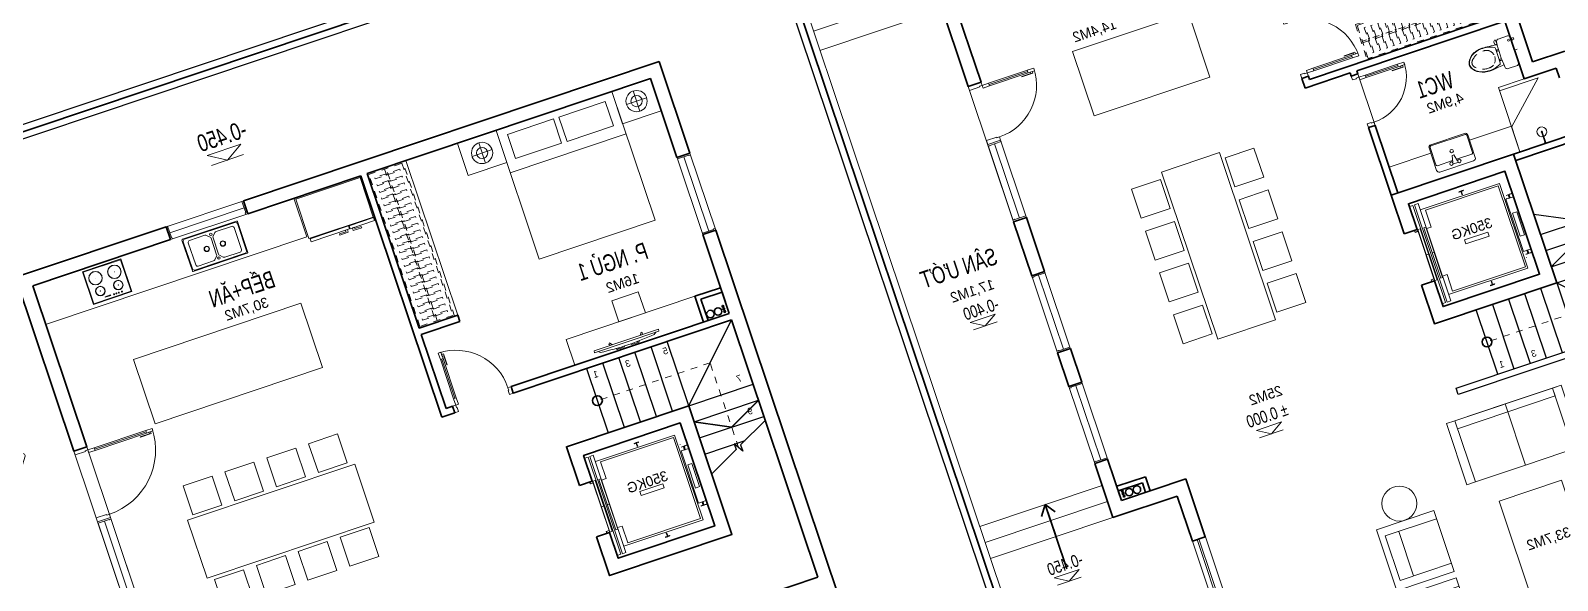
# Model space of a CAD drawing. Header units: metres. Extents: x 551291 to 569219, y 2064429 to 2066248.
# Drawn here: x 552722.08 to 552744.58, y 2065582.28 to 2065590.39 of the extents above; entities that cross this region are included whole.
import ezdxf

# ---------------------------------------------------------------- set-up
doc = ezdxf.new("R2010")
doc.units = ezdxf.units.M
for name, pattern in [('$AUDIT_BAD_LTYPE2', [0]), ('CENTER', [2, 1.25, -0.25, 0.25, -0.25]), ('HIDDEN2', [0.1875, 0.125, -0.0625]), ('X-5M-G-MB PHONGNGU$0$HIDDEN2', [0.1875, 0.125, -0.0625]), ('xref-thap C (mb tang 32-2)$0$HIDDEN', [0.375, 0.25, -0.125])]:
    doc.linetypes.add(name, pattern=pattern)
doc.layers.get('0').update_dxf_attribs({"linetype": 'CONTINUOUS'})
doc.layers.get('DEFPOINTS').update_dxf_attribs({"linetype": 'CONTINUOUS'})
for name, color, linetype, lineweight in [('-CONCRETE', 1, 'CONTINUOUS', 35), ('-DOOR', 137, 'CONTINUOUS', 9), ('-FURNITURE', 46, 'CONTINUOUS', 9), ('-HATCH', 8, 'CONTINUOUS', 5), ('-KH', 143, 'CONTINUOUS', 13), ('-LINE1', 7, 'CONTINUOUS', 18), ('-LINE2', 252, 'CONTINUOUS', 9), ('-TEXT', 7, 'CONTINUOUS', 15), ('-WALL', 4, 'CONTINUOUS', 35), ('CUA', 147, 'CONTINUOUS', 5)]:
    doc.layers.add(name, color=color, linetype=linetype, lineweight=lineweight)
for name, color, linetype in [('ChiaLo', 128, 'CENTER'), ('loKBT', 42, 'CONTINUOUS'), ('SOLO', 7, 'CONTINUOUS'), ('TEXT25', 2, 'CONTINUOUS')]:
    doc.layers.add(name, color=color, linetype=linetype)
doc.styles.add('1', font='arial.ttf')
doc.styles.add('kieuchuDim', font='arial.ttf', dxfattribs={"width": 0.75})
doc.styles.add('T1', font='', dxfattribs={"height": 200})
doc.styles.get('T1').set_extended_font_data('VNgeometric Light')
doc.dimstyles.new('1-100A3', dxfattribs={"dimscale": 100, "dimtxt": 2, "dimasz": 1.2, "dimexe": 1.8, "dimexo": 0, "dimgap": 0.75, "dimtad": 1, "dimdec": 0, "dimzin": 0, "dimdsep": 46, "dimtxsty": 'kieuchuDim', "dimblk": 'ARCHTICK', "dimcen": 0, "dimdle": 1.8, "dimclrd": 256, "dimclre": 256, "dimclrt": 7, "dimadec": 0, "dimazin": 0, "dimtfac": 0.0001, "dimtdec": 0, "dimtix": 1, "dimtmove": 2, "dimatfit": 3, "dimldrblk": 'ARCHTICK', "dimfxl": 0, "dimtolj": 1, "dimtzin": 0, "dimarcsym": 0})

# ---------------------------------------------------------------- blocks, each defined once
blk = doc.blocks.new('A$Ca351c59e')
at = {"layer": '-FURNITURE'}
for points in [[(200, 1555), (650, 1555), (650, 2005), (200, 2005), (200, 1555)], [(850, 1555), (1300, 1555), (1300, 2005), (850, 2005), (850, 1555)], [(1500, 1555), (1950, 1555), (1950, 2005), (1500, 2005), (1500, 1555)], [(2150, 1555), (2600, 1555), (2600, 2005), (2150, 2005), (2150, 1555)], [(100, 602), (2700, 602), (2700, 1502), (100, 1502), (100, 602)], [(200, 550), (650, 550), (650, 100), (200, 100), (200, 550)], [(850, 550), (1300, 550), (1300, 100), (850, 100), (850, 550)], [(1500, 550), (1950, 550), (1950, 100), (1500, 100), (1500, 550)], [(2150, 550), (2600, 550), (2600, 100), (2150, 100), (2150, 550)]]:
    blk.add_lwpolyline(points, dxfattribs=at)
blk = doc.blocks.new('*U1146')
at = {"linetype": '$AUDIT_BAD_LTYPE2'}
for p, q in [((70, 100), (70, 700)), ((90, 700), (90, 100))]:
    blk.add_line(p, q, dxfattribs=at)
for points in [[(50, 700), (90, 700), (90, 800), (50, 800), (50, 700)], [(50, 703), (50, 100)], [(50, 100), (90, 100), (90, 0), (50, 0), (50, 100)]]:
    blk.add_lwpolyline(points)
for points in [[(118, 595), (118, 764), (90, 764), (90, 736), (113, 736), (113, 595)], [(0, 0), (50, 0), (50, -40), (60, -40), (60, -100), (0, -100)], [(900, 0), (850, 0), (850, -40), (840, -40), (840, -100), (900, -100)]]:
    blk.add_lwpolyline(points, close=True)
at = {"linetype": '$AUDIT_BAD_LTYPE2', "ltscale": 0.3}
blk.add_arc((50, 0), 800, 0, 90, dxfattribs=at)
blk = doc.blocks.new('*U1202')
at = {"linetype": '$AUDIT_BAD_LTYPE2'}
for p, q in [((70, 100), (70, 600)), ((90, 600), (90, 100))]:
    blk.add_line(p, q, dxfattribs=at)
for points in [[(50, 600), (90, 600), (90, 700), (50, 700), (50, 600)], [(50, 603), (50, 100)], [(50, 100), (90, 100), (90, 0), (50, 0), (50, 100)]]:
    blk.add_lwpolyline(points)
for points in [[(118, 495), (118, 664), (90, 664), (90, 636), (113, 636), (113, 495)], [(0, 0), (50, 0), (50, -40), (60, -40), (60, -100), (0, -100)], [(800, 0), (750, 0), (750, -40), (740, -40), (740, -100), (800, -100)]]:
    blk.add_lwpolyline(points, close=True)
at = {"linetype": '$AUDIT_BAD_LTYPE2', "ltscale": 0.3}
blk.add_arc((50, 0), 700, 0, 90, dxfattribs=at)
blk = doc.blocks.new('shower')
for points in [[(180919, -32316), (180912, -32316), (180912, -32147), (180919, -32147)], [(180929, -32327), (180902, -32327), (180902, -32316), (180929, -32316)]]:
    blk.add_lwpolyline(points, close=True)
for radius, start, end in [(72, 272.7907, 267.2093), (8.35, 294.8355, 245.1645)]:
    blk.add_arc((180916, -32147), radius, start, end)
blk = doc.blocks.new('A$C18091ED7')
for p, q in [((0, -42), (0, 0)), ((146, -27), (179, -27)), ((146, -27), (146, -30)), ((146, -30), (166, -30)), ((153, -37), (146, -30)), ((152, 0), (152, -27)), ((152, 0), (179, 0)), ((153, -37), (166, -37)), ((153, -40), (153, -37)), ((153, -40), (178, -40)), ((153, -40), (178, -40)), ((153, -40), (153, -42)), ((185, -30), (166, -30)), ((178, -37), (166, -37)), ((185, -30), (178, -37)), ((178, -37), (178, -40)), ((178, -40), (178, -42)), ((179, 0), (179, -27)), ((179, -27), (185, -27)), ((185, -27), (185, -30)), ((-83, -267), (-83, -300)), ((-83, -278), (-83, -288)), ((-61, -290), (-83, -290)), ((-63, -265), (-81, -265)), ((-61, -267), (-61, -300)), ((61, -267), (61, -300)), ((61, -290), (83, -290)), ((63, -265), (81, -265)), ((83, -267), (83, -300)), ((83, -278), (83, -288)), ((165, -262), (165, -290)), ((168, -260), (228, -260)), ((168, -292), (207, -292)), ((231, -274), (231, -262))]:
    blk.add_line(p, q)
for points in [[(230, -219, -0.137407), (225, -235), (222, -241, -0.236081), (198, -255, -0.051961), (-198, -255, -0.236081), (-222, -241), (-225, -235, -0.137407), (-230, -219), (-230, -72, -0.198912), (-226, -63), (-209, -46, -0.198912), (-200, -42), (0, -42), (200, -42, -0.198912), (209, -46), (226, -63, -0.198912), (230, -72)], [(144, -619, -0.212405), (26, -734, -0.027685), (-1, -739, -0.022279), (-26, -734, -0.212405), (-144, -619, -0.142796), (-167, -428, -0.093005), (-128, -309, -0.256439), (-111, -300), (0, -300), (111, -300, -0.256439), (128, -309, -0.093005), (167, -428, -0.142796)]]:
    blk.add_lwpolyline(points, format="xyb", close=True)
at = {"linetype": 'xref-thap C (mb tang 32-2)$0$HIDDEN', "ltscale": 100}
blk.add_lwpolyline([(61, -669, -0.199031), (0, -699, -0.199031), (-61, -669, -0.218924), (-132, -478, -0.153791), (-112, -404, -0.236701), (0, -348, -0.236701), (112, -404, -0.153791), (132, -478, -0.218924)], format="xyb", close=True, dxfattribs=at)
blk.add_circle((166, -78), 13.9)
for centre, radius, start, end in [((-81, -267), 1.98, 90, 180), ((-63, -267), 1.98, 0, 90), ((63, -267), 1.98, 90, 180), ((81, -267), 1.98, 0, 90), ((168, -262), 2.47, 90, 180), ((168, -290), 2.47, 180, 270), ((207, -277), 15.5, 270, 306.4659), ((168, -225), 80.1, 306.4659, 320.3123), ((228, -274), 2.47, 320.3123, 0)]:
    blk.add_arc(centre, radius, start, end)
for points in [[(-156, -259), (-157, -267), (-164, -328), (-169, -385), (-184, -528), (-136, -679), (-50, -735), (-20, -741), (0, -744)], [(156, -259), (157, -267), (164, -328), (169, -385), (184, -528), (136, -679), (50, -735), (20, -741), (0, -744)]]:
    blk.add_open_spline(points, degree=3, knots=[130.613938, 130.613938, 130.613938, 130.613938, 152.852109, 311.129351, 417.703951, 561.383393, 697.692632, 710.812262, 710.812262, 710.812262, 710.812262])
blk = doc.blocks.new('A$C1BFB365B')
for p, q in [((0, 512), (0, -13)), ((387, 550), (38, 550)), ((100, 281), (100, 515)), ((119, 534), (388, 534)), ((407, 515), (407, -17)), ((425, -13), (425, 512)), ((50, 212), (50, 287)), ((175, 262), (75, 287)), ((75, 212), (175, 237)), ((175, 237), (175, 262)), ((100, -17), (100, 219)), ((38, -50), (387, -50)), ((388, -35), (119, -35))]:
    blk.add_line(p, q)
for centre in [(63, 312), (237, 250), (63, 187)]:
    blk.add_circle(centre, 25)
for centre, radius, start, end in [((38, 512), 37.5, 90, 180), ((119, 515), 18.8, 90, 180), ((387, 512), 37.5, 0, 90), ((388, 515), 18.8, 0, 90), ((38, -13), 37.5, 180, 270), ((119, -17), 18.8, 180, 270), ((387, -13), 37.5, 270, 0), ((388, -17), 18.8, 270, 0)]:
    blk.add_arc(centre, radius, start, end)
blk = doc.blocks.new('*U1142')
at = {"linetype": '$AUDIT_BAD_LTYPE2'}
for p, q in [((70, 100), (70, 700)), ((90, 700), (90, 100))]:
    blk.add_line(p, q, dxfattribs=at)
for points in [[(50, 700), (90, 700), (90, 800), (50, 800), (50, 700)], [(50, 703), (50, 100)], [(50, 100), (90, 100), (90, 0), (50, 0), (50, 100)]]:
    blk.add_lwpolyline(points)
for points in [[(118, 595), (118, 764), (90, 764), (90, 736), (113, 736), (113, 595)], [(0, 0), (50, 0), (50, -40), (60, -40), (60, -200), (0, -200)], [(900, 0), (850, 0), (850, -40), (840, -40), (840, -200), (900, -200)]]:
    blk.add_lwpolyline(points, close=True)
at = {"linetype": '$AUDIT_BAD_LTYPE2', "ltscale": 0.3}
blk.add_arc((50, 0), 800, 0, 90, dxfattribs=at)
blk = doc.blocks.new('_ArchTick')
at = {"color": 0, "linetype": 'ByBlock', "const_width": 0.15}
blk.add_lwpolyline([(-0.5, -0.5), (0.5, 0.5)], dxfattribs=at)
blk = doc.blocks.new('*U1143')
at = {"ltscale": 10}
for p, q in [((0, 2400), (0, 0)), ((200, 2355), (200, 45)), ((400, 2355), (400, 0)), ((400, 0), (0, 0))]:
    blk.add_line(p, q, dxfattribs=at)
for points in [[(400, 2400), (400, 2355), (50, 2355), (50, 2340), (0, 2340), (0, 2400)], [(400, 0), (400, 45), (50, 45), (50, 60), (0, 60), (0, 0)]]:
    blk.add_lwpolyline(points, close=True, dxfattribs=at)
blk = doc.blocks.new('*U1138')
at = {"linetype": 'X-5M-G-MB PHONGNGU$0$HIDDEN2'}
for points in [[(0, 600), (0, 0), (2291, 0), (2291, 600)], [(2271, 580), (2271, 20), (20, 20), (20, 580)], [(2271, 287), (2271, 313), (20, 313), (20, 287)], [(114, 319), (109, 319), (109, 280), (114, 280)], [(228, 319), (223, 319), (223, 280), (228, 280)], [(342, 319), (337, 319), (337, 280), (342, 280)], [(456, 319), (451, 319), (451, 280), (456, 280)], [(570, 319), (565, 319), (565, 280), (570, 280)], [(684, 319), (679, 319), (679, 280), (684, 280)], [(798, 319), (793, 319), (793, 280), (798, 280)], [(912, 319), (907, 319), (907, 280), (912, 280)], [(1026, 319), (1021, 319), (1021, 280), (1026, 280)], [(1140, 319), (1135, 319), (1135, 280), (1140, 280)], [(1254, 319), (1249, 319), (1249, 280), (1254, 280)], [(1368, 319), (1363, 319), (1363, 280), (1368, 280)], [(1482, 319), (1477, 319), (1477, 280), (1482, 280)], [(1596, 319), (1591, 319), (1591, 280), (1596, 280)], [(1710, 319), (1705, 319), (1705, 280), (1710, 280)], [(1824, 319), (1819, 319), (1819, 280), (1824, 280)], [(1938, 319), (1933, 319), (1933, 280), (1938, 280)], [(2052, 319), (2047, 319), (2047, 280), (2052, 280)], [(2166, 319), (2161, 319), (2161, 280), (2166, 280)]]:
    blk.add_lwpolyline(points, close=True, dxfattribs=at)
for points in [[(122, 313), (122, 515), (100, 515), (100, 313)], [(236, 313), (236, 515), (214, 515), (214, 313)], [(350, 313), (350, 515), (328, 515), (328, 313)], [(464, 313), (464, 515), (442, 515), (442, 313)], [(578, 313), (578, 515), (556, 515), (556, 313)], [(692, 313), (692, 515), (670, 515), (670, 313)], [(806, 313), (806, 515), (784, 515), (784, 313)], [(920, 313), (920, 515), (898, 515), (898, 313)], [(1034, 313), (1034, 515), (1012, 515), (1012, 313)], [(1148, 313), (1148, 515), (1126, 515), (1126, 313)], [(1262, 313), (1262, 515), (1240, 515), (1240, 313)], [(1376, 313), (1376, 515), (1354, 515), (1354, 313)], [(1490, 313), (1490, 515), (1468, 515), (1468, 313)], [(1604, 313), (1604, 515), (1582, 515), (1582, 313)], [(1718, 313), (1718, 515), (1696, 515), (1696, 313)], [(1832, 313), (1832, 515), (1810, 515), (1810, 313)], [(1946, 313), (1946, 515), (1924, 515), (1924, 313)], [(2060, 313), (2060, 515), (2038, 515), (2038, 313)], [(2174, 313), (2174, 515), (2152, 515), (2152, 313)], [(100, 287), (100, 92), (122, 92), (122, 287)], [(214, 287), (214, 92), (236, 92), (236, 287)], [(328, 287), (328, 92), (350, 92), (350, 287)], [(442, 287), (442, 92), (464, 92), (464, 287)], [(556, 287), (556, 92), (578, 92), (578, 287)], [(670, 287), (670, 92), (692, 92), (692, 287)], [(784, 287), (784, 92), (806, 92), (806, 287)], [(898, 287), (898, 92), (920, 92), (920, 287)], [(1012, 287), (1012, 92), (1034, 92), (1034, 287)], [(1126, 287), (1126, 92), (1148, 92), (1148, 287)], [(1240, 287), (1240, 92), (1262, 92), (1262, 287)], [(1354, 287), (1354, 92), (1376, 92), (1376, 287)], [(1468, 287), (1468, 92), (1490, 92), (1490, 287)], [(1582, 287), (1582, 92), (1604, 92), (1604, 287)], [(1696, 287), (1696, 92), (1718, 92), (1718, 287)], [(1810, 287), (1810, 92), (1832, 92), (1832, 287)], [(1924, 287), (1924, 92), (1946, 92), (1946, 287)], [(2038, 287), (2038, 92), (2060, 92), (2060, 287)], [(2152, 287), (2152, 92), (2174, 92), (2174, 287)]]:
    blk.add_lwpolyline(points, dxfattribs=at)
blk = doc.blocks.new('A$Cb65e9cbc')
at = {"layer": '-FURNITURE'}
for p, q in [((0, 1000), (1062, 1000)), ((0, 1000), (0, 0)), ((144, 892), (144, 0)), ((144, 892), (918, 892)), ((918, 892), (918, 0)), ((1062, 1000), (1062, 0)), ((144, 658), (918, 658)), ((1062, 0), (0, 0))]:
    blk.add_line(p, q, dxfattribs=at)
blk = doc.blocks.new('THANG M 350KG')
at = {"layer": '-CONCRETE'}
for points in [[(1200, -1700), (1800, -1700), (1800, 200), (-200, 200), (-200, -1700), (400, -1700)], [(1200, -1500), (1600, -1500), (1600, 0), (0, 0), (0, -1500), (400, -1500)], [(400, -1500), (400, -1700)], [(1200, -1500), (1200, -1700)]]:
    blk.add_lwpolyline(points, dxfattribs=at)
at = {"layer": '-LINE2', "linetype": 'Continuous', "ltscale": 2}
for p, q in [((142, -134), (1458, -134)), ((142, -1365), (142, -134)), ((170, -161), (1430, -161)), ((170, -1293), (170, -161)), ((299, -101), (296, -101)), ((341, -19), (341, -46)), ((344, -19), (341, -19)), ((341, -98), (341, -71)), ((344, -19), (344, -46)), ((344, -98), (344, -71)), ((389, -51), (349, -51)), ((389, -54), (349, -54)), ((389, -63), (349, -63)), ((389, -66), (349, -66)), ((392, -57), (392, -60)), ((395, -57), (395, -60)), ((1205, -57), (1205, -60)), ((1208, -57), (1208, -60)), ((1211, -51), (1251, -51)), ((1211, -54), (1251, -54)), ((1211, -63), (1251, -63)), ((1211, -66), (1251, -66)), ((1211, -101), (1214, -101)), ((1256, -19), (1259, -19)), ((1256, -19), (1256, -46)), ((1256, -98), (1256, -71)), ((1259, -19), (1259, -46)), ((1259, -98), (1259, -71)), ((1430, -1293), (1430, -161)), ((1458, -1365), (1458, -134)), ((170, -1293), (431, -1293)), ((431, -1365), (431, -1293)), ((1430, -1293), (1168, -1293)), ((1168, -1365), (1168, -1293)), ((1556, -1365), (44, -1365)), ((44, -1419), (44, -1365)), ((1556, -1419), (44, -1419)), ((1556, -1446), (44, -1446)), ((44, -1446), (44, -1500)), ((44, -1500), (400, -1500)), ((400, -1496), (400, -1504)), ((400, -1496), (431, -1496)), ((400, -1504), (409, -1504)), ((400, -1532), (400, -1541)), ((400, -1532), (409, -1532)), ((400, -1541), (431, -1541)), ((401, -1497), (401, -1503)), ((401, -1497), (430, -1497)), ((401, -1503), (409, -1503)), ((401, -1533), (401, -1539)), ((401, -1533), (409, -1533)), ((401, -1539), (430, -1539)), ((1195, -1456), (404, -1456)), ((404, -1456), (404, -1492)), ((1195, -1492), (404, -1492)), ((1191, -1369), (409, -1369)), ((409, -1399), (409, -1369)), ((1191, -1399), (409, -1399)), ((409, -1503), (409, -1504)), ((409, -1532), (409, -1533)), ((430, -1497), (430, -1539)), ((1168, -1496), (431, -1496)), ((431, -1496), (431, -1541)), ((800, -1369), (800, -1399)), ((800, -1456), (800, -1492)), ((1168, -1496), (1168, -1541)), ((1200, -1496), (1168, -1496)), ((1200, -1541), (1168, -1541)), ((1170, -1497), (1170, -1539)), ((1199, -1497), (1170, -1497)), ((1199, -1539), (1170, -1539)), ((1191, -1399), (1191, -1369)), ((1199, -1503), (1191, -1503)), ((1191, -1503), (1191, -1504)), ((1200, -1504), (1191, -1504)), ((1191, -1532), (1191, -1533)), ((1200, -1532), (1191, -1532)), ((1199, -1533), (1191, -1533)), ((1195, -1456), (1195, -1492)), ((1199, -1497), (1199, -1503)), ((1199, -1533), (1199, -1539)), ((1200, -1496), (1200, -1504)), ((1556, -1500), (1200, -1500)), ((1200, -1532), (1200, -1541)), ((1556, -1419), (1556, -1365)), ((1556, -1446), (1556, -1500))]:
    blk.add_line(p, q, dxfattribs=at)
for points in [[(395, 0), (395, -117), (1205, -117), (1205, 0)], [(620, -26), (980, -26), (980, -91), (620, -91)], [(768, -526), (832, -526), (832, -886), (768, -886)]]:
    blk.add_lwpolyline(points, close=True, dxfattribs=at)
for points in [[(98, -710), (124, -710, 0.414214), (125, -709), (125, -706), (125, -702, 0.414214), (124, -701), (98, -701, -0.256978), (94, -704), (82, -704, -0.414214), (79, -701), (76, -675, 0.414214), (74, -672), (69, -672), (69, -706), (69, -739), (74, -739, 0.414214), (76, -737), (79, -710, -0.414214), (82, -707), (94, -707, -0.256978), (98, -710)], [(1502, -710), (1476, -710, -0.414214), (1475, -709), (1475, -706), (1475, -702, -0.414214), (1476, -701), (1502, -701, 0.256978), (1506, -704), (1518, -704, 0.414214), (1521, -701), (1524, -675, -0.414214), (1526, -672), (1531, -672), (1531, -706), (1531, -739), (1526, -739, -0.414214), (1524, -737), (1521, -710, 0.414214), (1518, -707), (1506, -707, 0.256978), (1502, -710)]]:
    blk.add_lwpolyline(points, format="xyb", dxfattribs=at)
for centre, radius, start, end in [((349, -46), 8.46, 180, 270), ((349, -71), 8.46, 90, 180), ((349, -46), 5.58, 180, 270), ((349, -71), 5.58, 90, 180), ((389, -57), 5.58, 0, 90), ((389, -57), 2.7, 0, 90), ((389, -60), 5.58, 270, 0), ((389, -60), 2.7, 270, 0), ((1211, -57), 5.58, 90, 180), ((1211, -60), 5.58, 180, 270), ((1211, -57), 2.7, 90, 180), ((1211, -60), 2.7, 180, 270), ((1251, -46), 5.58, 270, 0), ((1251, -46), 8.46, 270, 0), ((1251, -71), 8.46, 0, 90), ((1251, -71), 5.58, 0, 90)]:
    blk.add_arc(centre, radius, start, end, dxfattribs=at)
blk = doc.blocks.new('*U1121')
at = {"ltscale": 10}
for p, q in [((0, 2400), (0, 0)), ((200, 2355), (200, 45)), ((400, 2355), (400, 0)), ((400, 0), (0, 0))]:
    blk.add_line(p, q, dxfattribs=at)
for points in [[(400, 2400), (400, 2355), (50, 2355), (50, 2340), (0, 2340), (0, 2400)], [(400, 0), (400, 45), (50, 45), (50, 60), (0, 60), (0, 0)]]:
    blk.add_lwpolyline(points, close=True, dxfattribs=at)
blk = doc.blocks.new('*U1156')
at = {"ltscale": 10}
for p, q in [((0, 3000), (0, 0)), ((200, 2955), (200, 45)), ((400, 2955), (400, 0)), ((400, 0), (0, 0))]:
    blk.add_line(p, q, dxfattribs=at)
for points in [[(400, 3000), (400, 2955), (50, 2955), (50, 2940), (0, 2940), (0, 3000)], [(400, 0), (400, 45), (50, 45), (50, 60), (0, 60), (0, 0)]]:
    blk.add_lwpolyline(points, close=True, dxfattribs=at)
blk = doc.blocks.new('*U1159')
at = {"linetype": 'X-5M-G-MB PHONGNGU$0$HIDDEN2'}
for points in [[(0, 600), (0, 0), (2618, 0), (2618, 600)], [(2598, 580), (2598, 20), (20, 20), (20, 580)], [(2598, 287), (2598, 313), (20, 313), (20, 287)], [(114, 319), (109, 319), (109, 280), (114, 280)], [(228, 319), (223, 319), (223, 280), (228, 280)], [(342, 319), (337, 319), (337, 280), (342, 280)], [(456, 319), (451, 319), (451, 280), (456, 280)], [(570, 319), (565, 319), (565, 280), (570, 280)], [(684, 319), (679, 319), (679, 280), (684, 280)], [(798, 319), (793, 319), (793, 280), (798, 280)], [(912, 319), (907, 319), (907, 280), (912, 280)], [(1026, 319), (1021, 319), (1021, 280), (1026, 280)], [(1140, 319), (1135, 319), (1135, 280), (1140, 280)], [(1254, 319), (1249, 319), (1249, 280), (1254, 280)], [(1368, 319), (1363, 319), (1363, 280), (1368, 280)], [(1482, 319), (1477, 319), (1477, 280), (1482, 280)], [(1596, 319), (1591, 319), (1591, 280), (1596, 280)], [(1710, 319), (1705, 319), (1705, 280), (1710, 280)], [(1824, 319), (1819, 319), (1819, 280), (1824, 280)], [(1938, 319), (1933, 319), (1933, 280), (1938, 280)], [(2052, 319), (2047, 319), (2047, 280), (2052, 280)], [(2166, 319), (2161, 319), (2161, 280), (2166, 280)], [(2280, 319), (2275, 319), (2275, 280), (2280, 280)], [(2394, 319), (2389, 319), (2389, 280), (2394, 280)], [(2508, 319), (2503, 319), (2503, 280), (2508, 280)]]:
    blk.add_lwpolyline(points, close=True, dxfattribs=at)
for points in [[(122, 313), (122, 515), (100, 515), (100, 313)], [(236, 313), (236, 515), (214, 515), (214, 313)], [(350, 313), (350, 515), (328, 515), (328, 313)], [(464, 313), (464, 515), (442, 515), (442, 313)], [(578, 313), (578, 515), (556, 515), (556, 313)], [(692, 313), (692, 515), (670, 515), (670, 313)], [(806, 313), (806, 515), (784, 515), (784, 313)], [(920, 313), (920, 515), (898, 515), (898, 313)], [(1034, 313), (1034, 515), (1012, 515), (1012, 313)], [(1148, 313), (1148, 515), (1126, 515), (1126, 313)], [(1262, 313), (1262, 515), (1240, 515), (1240, 313)], [(1376, 313), (1376, 515), (1354, 515), (1354, 313)], [(1490, 313), (1490, 515), (1468, 515), (1468, 313)], [(1604, 313), (1604, 515), (1582, 515), (1582, 313)], [(1718, 313), (1718, 515), (1696, 515), (1696, 313)], [(1832, 313), (1832, 515), (1810, 515), (1810, 313)], [(1946, 313), (1946, 515), (1924, 515), (1924, 313)], [(2060, 313), (2060, 515), (2038, 515), (2038, 313)], [(2174, 313), (2174, 515), (2152, 515), (2152, 313)], [(2288, 313), (2288, 515), (2266, 515), (2266, 313)], [(2402, 313), (2402, 515), (2380, 515), (2380, 313)], [(2516, 313), (2516, 515), (2494, 515), (2494, 313)], [(100, 287), (100, 92), (122, 92), (122, 287)], [(214, 287), (214, 92), (236, 92), (236, 287)], [(328, 287), (328, 92), (350, 92), (350, 287)], [(442, 287), (442, 92), (464, 92), (464, 287)], [(556, 287), (556, 92), (578, 92), (578, 287)], [(670, 287), (670, 92), (692, 92), (692, 287)], [(784, 287), (784, 92), (806, 92), (806, 287)], [(898, 287), (898, 92), (920, 92), (920, 287)], [(1012, 287), (1012, 92), (1034, 92), (1034, 287)], [(1126, 287), (1126, 92), (1148, 92), (1148, 287)], [(1240, 287), (1240, 92), (1262, 92), (1262, 287)], [(1354, 287), (1354, 92), (1376, 92), (1376, 287)], [(1468, 287), (1468, 92), (1490, 92), (1490, 287)], [(1582, 287), (1582, 92), (1604, 92), (1604, 287)], [(1696, 287), (1696, 92), (1718, 92), (1718, 287)], [(1810, 287), (1810, 92), (1832, 92), (1832, 287)], [(1924, 287), (1924, 92), (1946, 92), (1946, 287)], [(2038, 287), (2038, 92), (2060, 92), (2060, 287)], [(2152, 287), (2152, 92), (2174, 92), (2174, 287)], [(2266, 287), (2266, 92), (2288, 92), (2288, 287)], [(2380, 287), (2380, 92), (2402, 92), (2402, 287)], [(2494, 287), (2494, 92), (2516, 92), (2516, 287)]]:
    blk.add_lwpolyline(points, dxfattribs=at)
blk = doc.blocks.new('XR.MB.LM123$0$tvi 1')
blk.add_lwpolyline([(29, 0), (29, -1000), (0, -1000), (0, 0)], close=True)
for points in [[(29, -50), (52, -81)], [(-24, -236), (-39, -252)], [(0, -285), (-39, -252)], [(0, -256), (-24, -236)], [(70, -315), (111, -350), (111, -650), (70, -685)], [(89, -446), (89, -360), (71, -345)], [(89, -446), (73, -446)], [(89, -554), (89, -640), (71, -655)], [(89, -554), (73, -554)], [(0, -715), (-39, -748)], [(-24, -764), (-39, -748)], [(0, -744), (-24, -764)], [(29, -950), (52, -919)]]:
    blk.add_lwpolyline(points)
blk.add_arc((-4025, -500), 4099, 354.1311, 5.8689)
blk = doc.blocks.new('A$C14986441')
at = {"ltscale": 3}
for p, q in [((-250, 420), (-250, -420)), ((240, 430), (-240, 430)), ((-200, 325), (-200, 87)), ((170, 355), (-170, 355)), ((200, 87), (200, 325)), ((250, -420), (250, 420)), ((-191, 66), (-149, 24)), ((-128, 15), (128, 15)), ((149, 24), (191, 66)), ((-200, -325), (-200, -87)), ((-191, -66), (-149, -24)), ((-128, -15), (128, -15)), ((149, -24), (191, -66)), ((200, -87), (200, -325)), ((-240, -430), (240, -430)), ((170, -355), (-170, -355))]:
    blk.add_line(p, q, dxfattribs=at)
blk.add_lwpolyline([(240, -390), (240, 390, 0.414214), (210, 420), (-210, 420, 0.414214), (-240, 390), (-240, -390, 0.414214), (-210, -420), (210, -420, 0.414214)], format="xyb", close=True, dxfattribs=at)
for centre, radius in [((-186, 0), 17.5), ((0, 125), 40), ((0, 125), 35), ((185, 0), 17.5), ((0, -125), 40), ((0, -125), 35)]:
    blk.add_circle(centre, radius, dxfattribs=at)
for centre, radius, start, end in [((-240, 420), 10, 90, 180), ((-170, 325), 30, 90, 180), ((170, 325), 30, 0, 90), ((240, 420), 10, 0, 90), ((-170, 87), 30, 180, 225), ((-128, 45), 30, 225, 270), ((128, 45), 30, 270, 315), ((170, 87), 30, 315, 0), ((-170, -87), 30, 135, 180), ((-128, -45), 30, 90, 135), ((128, -45), 30, 45, 90), ((170, -87), 30, 0, 45), ((-240, -420), 10, 180, 270), ((-170, -325), 30, 180, 270), ((170, -325), 30, 270, 0), ((240, -420), 10, 270, 0)]:
    blk.add_arc(centre, radius, start, end, dxfattribs=at)
blk = doc.blocks.new('A$C23F441E4')
at = {"ltscale": 3}
blk.add_lwpolyline([(-300, 0), (-300, -510), (300, -510), (300, 0), (-300, 0)], dxfattribs=at)
for points in [[(-290, -10), (-290, -500), (290, -500), (290, -10)], [(-100, -46), (-15, -46), (-15, -56), (-100, -56)]]:
    blk.add_lwpolyline(points, close=True, dxfattribs=at)
for centre, radius in [((-139, -156), 70), ((-139, -156), 67), ((-139, -156), 2), ((37, -48), 6.6), ((74, -48), 6.6), ((139, -156), 70), ((139, -156), 67), ((112, -48), 6.6), ((139, -156), 2), ((160, -48), 6.6), ((-147, -359), 100), ((-147, -359), 97), ((-147, -359), 2), ((147, -359), 100), ((147, -359), 97), ((147, -359), 2)]:
    blk.add_circle(centre, radius, dxfattribs=at)
blk = doc.blocks.new('A$C55AD6C8F')
at = {"ltscale": 3}
for p, q in [((-670, 624), (-670, 1000)), ((-670, 1000), (-624, 1000)), ((-624, 1000), (-624, 624)), ((0, 1000), (-615, 1000)), ((-615, 1000), (-615, 0)), ((0, 0), (0, 1000)), ((-624, 624), (-670, 624)), ((-670, 613), (-670, 18)), ((-624, 613), (-670, 613)), ((-624, 18), (-624, 613)), ((-670, 18), (-624, 18)), ((-615, 0), (0, 0))]:
    blk.add_line(p, q, dxfattribs=at)
at = {"ltscale": 3, "elevation": 0}
for points in [[(-670, 688), (-670, 657), (-710, 657), (-710, 788), (-691, 788), (-691, 688)], [(-670, 549), (-670, 580), (-710, 580), (-710, 449), (-691, 449), (-691, 549)]]:
    blk.add_lwpolyline(points, close=True, dxfattribs=at)
blk = doc.blocks.new('*U1163')
at = {"linetype": '$AUDIT_BAD_LTYPE2'}
for p, q in [((70, 100), (70, 710)), ((90, 710), (90, 100))]:
    blk.add_line(p, q, dxfattribs=at)
for points in [[(50, 710), (90, 710), (90, 810), (50, 810), (50, 710)], [(50, 713), (50, 100)], [(50, 100), (90, 100), (90, 0), (50, 0), (50, 100)]]:
    blk.add_lwpolyline(points)
for points in [[(118, 605), (118, 774), (90, 774), (90, 746), (113, 746), (113, 605)], [(0, 0), (50, 0), (50, -40), (60, -40), (60, -100), (0, -100)], [(910, 0), (860, 0), (860, -40), (850, -40), (850, -100), (910, -100)]]:
    blk.add_lwpolyline(points, close=True)
at = {"linetype": '$AUDIT_BAD_LTYPE2', "ltscale": 0.3}
blk.add_arc((50, 0), 810, 0, 90, dxfattribs=at)
blk = doc.blocks.new('A$C8a974c9c')
for p, q in [((1750, 2643), (1750, 2957)), ((1593, 2800), (1908, 2800)), ((1343, 2500), (1343, 700)), ((1750, 557), (1750, 243)), ((1593, 400), (1908, 400))]:
    blk.add_line(p, q)
for points in [[(2000, 3100), (1500, 3100), (1500, 2500), (2000, 2500)], [(1891, 2360), (1514, 2360), (1514, 1643), (1891, 1643)], [(1891, 840), (1514, 840), (1514, 1558), (1891, 1558)], [(2000, 100), (1500, 100), (1500, 700), (2000, 700)]]:
    blk.add_lwpolyline(points, close=True)
blk.add_lwpolyline([(2000, 2500), (0, 2500), (0, 700), (2000, 700), (2000, 2500)])
for centre, radius in [((1750, 2800), 157), ((1750, 2800), 82.4), ((1750, 400), 157), ((1750, 400), 82.4)]:
    blk.add_circle(centre, radius)
blk = doc.blocks.new('*U1160')
at = {"linetype": '$AUDIT_BAD_LTYPE2'}
for p, q in [((70, 100), (70, 900)), ((90, 900), (90, 100))]:
    blk.add_line(p, q, dxfattribs=at)
for points in [[(50, 900), (90, 900), (90, 1000), (50, 1000), (50, 900)], [(50, 903), (50, 100)], [(50, 100), (90, 100), (90, 0), (50, 0), (50, 100)]]:
    blk.add_lwpolyline(points)
for points in [[(118, 795), (118, 964), (90, 964), (90, 936), (113, 936), (113, 795)], [(0, 0), (50, 0), (50, -40), (60, -40), (60, -200), (0, -200)], [(1100, 0), (1050, 0), (1050, -40), (1040, -40), (1040, -200), (1100, -200)]]:
    blk.add_lwpolyline(points, close=True)
at = {"linetype": '$AUDIT_BAD_LTYPE2', "ltscale": 0.3}
blk.add_arc((50, 0), 1000, 0, 90, dxfattribs=at)
blk = doc.blocks.new('TABLE-02')
for p, q in [((86, 858), (86, 858)), ((115, 849), (241, 808)), ((367, 767), (241, 808)), ((362, 775), (362, 775)), ((396, 757), (396, 757)), ((-772, 371), (-694, 479)), ((-616, 586), (-694, 479)), ((-625, 583), (-625, 583)), ((-598, 610), (-598, 610)), ((-789, 347), (-789, 347)), ((843, 183), (843, 183)), ((843, 153), (843, 20)), ((843, -112), (843, 20)), ((843, -142), (843, -142)), ((848, -105), (848, -105)), ((-765, -380), (-765, -380)), ((-748, -405), (-670, -512)), ((-748, -414), (-748, -414)), ((-592, -619), (-670, -512)), ((-574, -643), (-574, -643)), ((125, -845), (125, -845)), ((154, -836), (280, -795)), ((163, -839), (163, -839)), ((406, -754), (280, -795)), ((434, -745), (434, -745))]:
    blk.add_line(p, q)
for points in [[(273, 476, 0.414214), (310, 495), (386, 729, 0.414214), (367, 767, 0.414214), (405, 786), (409, 800, 0.414214), (390, 838), (138, 920, 0.414214), (100, 900), (96, 886, 0.414214), (115, 849, 0.414214), (77, 829), (1, 596, 0.414214), (20, 558), (146, 517)], [(-369, 406, 0.414214), (-375, 448), (-574, 593, 0.414214), (-616, 586, 0.414214), (-622, 628), (-634, 637, 0.414214), (-676, 630), (-832, 415, 0.414214), (-825, 373), (-813, 365, 0.414214), (-772, 371, 0.414214), (-765, 329), (-566, 185, 0.414214), (-524, 192), (-446, 299)], [(537, -112, 0.414214), (567, -142), (813, -142, 0.414214), (843, -112, 0.414214), (873, -142), (887, -142, 0.414214), (917, -112), (917, 153, 0.414214), (887, 183), (873, 183, 0.414214), (843, 153, 0.414214), (813, 183), (567, 183, 0.414214), (537, 153), (537, 20)], [(-500, -225, 0.414214), (-542, -218), (-741, -363, 0.414214), (-748, -405, 0.414214), (-789, -398), (-801, -407, 0.414214), (-808, -448), (-652, -663, 0.414214), (-610, -670), (-598, -661, 0.414214), (-592, -619, 0.414214), (-550, -626), (-351, -481, 0.414214), (-344, -439), (-422, -332)], [(59, -545, 0.414214), (40, -583), (116, -817, 0.414214), (154, -836, 0.414214), (134, -874), (139, -888, 0.414214), (177, -907), (429, -825, 0.414214), (448, -787), (444, -773, 0.414214), (406, -754, 0.414214), (425, -716), (349, -483, 0.414214), (312, -463), (185, -504)]]:
    blk.add_lwpolyline(points, format="xyb", close=True)
blk.add_circle((0, 0), 500)
blk = doc.blocks.new('MAU M2BT')
at = {"layer": '-CONCRETE'}
for centre, radius in [((256, 6029, 0), 13), ((256, 5991, 0), 13), ((256, 5949, 0), 13), ((347, 5980, 0), 55), ((467, 5980, 0), 55)]:
    blk.add_circle(centre, radius, dxfattribs=at)
at = {"layer": '-FURNITURE'}
for p, q in [((4000, 7150), (4000, 9550)), ((5740, 9550), (5740, 8950)), ((9800, 8950), (5740, 8950)), ((4600, 7150), (4000, 7150))]:
    blk.add_line(p, q, dxfattribs=at)
for points in [[(6136, 7050), (6136, 8050), (8736, 8050), (8736, 7050)], [(1370, 6300), (1780, 6300), (1780, 6627), (1370, 6627)], [(600, 5900), (600, 6300), (2600, 6300), (2600, 5900)]]:
    blk.add_lwpolyline(points, close=True, dxfattribs=at)
at = {"layer": '-HATCH'}
for p, q in [((9800, 7050), (9800, 4450)), ((10000, 7050), (10000, 4450))]:
    blk.add_line(p, q, dxfattribs=at)
at = {"layer": '-KH'}
blk.add_line((6241, 10395), (6738, 10395), dxfattribs=at)
blk.add_lwpolyline([(6753, 10554), (6226, 10554), (6489, 10395)], close=True, dxfattribs=at)
at = {"layer": '-KH', "linetype": 'HIDDEN2', "ltscale": 5}
blk.add_lwpolyline([(700, 3983), (700, 5300), (2450, 5300)], dxfattribs=at)
at = {"layer": '-KH'}
blk.add_solid([(6489, 10395), (6489, 10554), (6753, 10554), (6489, 10395)], dxfattribs=at)
at = {"layer": '-WALL'}
for p, q in [((6459, 9750), (0, 9750)), ((0, 9750), (0, 8325)), ((6459, 9550), (6459, 9750)), ((7659, 9750), (10000, 9750)), ((7659, 9550), (7659, 9750)), ((10000, 9750), (10000, 7050)), ((4600, 9550), (200, 9550)), ((200, 8325), (200, 9550)), ((4600, 7150), (4600, 9550)), ((4700, 9550), (4700, 5800)), ((4700, 9550), (6459, 9550)), ((9800, 9550), (7659, 9550)), ((9800, 7050), (9800, 9550)), ((0, 8325), (200, 8325)), ((0, 1350), (0, 7125)), ((0, 7125), (200, 7125)), ((200, 7125), (200, 5900)), ((4600, 7150), (4000, 7150)), ((4000, 7150), (4000, 7050)), ((4000, 7050), (4600, 7050)), ((4600, 5900), (4600, 7050)), ((10000, 7050), (9800, 7050)), ((600, 6300), (200, 6300)), ((600, 6300), (600, 5900)), ((530, 6230), (200, 6230)), ((200, 6230), (200, 5900)), ((530, 6230), (530, 5900)), ((200, 5900), (3590, 5900)), ((3590, 5900), (3590, 5800)), ((4500, 5800), (4500, 5900)), ((4500, 5900), (4600, 5900)), ((3590, 5800), (200, 5800)), ((200, 5800), (200, 1800)), ((4700, 5800), (4500, 5800)), ((2400, 1800), (200, 1800))]:
    blk.add_line(p, q, dxfattribs=at)
blk.add_lwpolyline([(-2200, 11750), (15059, 11750), (14710, -3251), (9593, -8250), (-2200, -8250)], close=True, dxfattribs=at)
at = {"layer": '-WALL', "const_width": 20}
blk.add_lwpolyline([(200, 4550), (700, 4300), (1200, 4550)], dxfattribs=at)
at = {"layer": '-WALL'}
blk.add_circle((2450, 5300), 72.3, dxfattribs=at)
at = {"layer": 'SOLO'}
for p, q in [((1200, 4800), (1200, 5800)), ((1450, 4800), (1450, 5800)), ((1700, 4800), (1700, 5800)), ((1950, 4800), (1950, 5800)), ((2200, 4800), (2200, 5800)), ((2450, 5800), (2450, 4800)), ((1200, 4800), (200, 4800)), ((1200, 4550), (200, 4550)), ((1200, 4300), (200, 4300)), ((1200, 4050), (576, 4050))]:
    blk.add_line(p, q, dxfattribs=at)
for points in [[(200, -8150), (-2100, -8150), (-2100, 11650), (14956, 11650), (14611, -3208), (9655, -8050), (8400, -8050), (8400, -8250)], [(1200, 4800), (200, 5800)], [(200, 4238), (658, 4009), (658, 3912), (742, 4056), (742, 3967), (1200, 3738)]]:
    blk.add_lwpolyline(points, dxfattribs=at)
at = {"layer": '-DOOR', "xscale": 0.5000000000000001, "yscale": 0.5000000000000001, "zscale": 0.5000000000000001, "rotation": 90}
blk.add_blockref('*U1121', (7659, 9550), dxfattribs=at)
at = {"layer": '-DOOR', "xscale": 0.5000000000000001, "yscale": 0.5000000000000001, "zscale": 0.5000000000000001}
for name, p in [('*U1121', (0, 7125)), ('*U1156', (9800, 4450))]:
    blk.add_blockref(name, p, dxfattribs=at)
at = {"layer": '-DOOR', "xscale": -1, "rotation": 90}
blk.add_blockref('*U1160', (9800, 7050), dxfattribs=at)
at = {"layer": '-FURNITURE', "xscale": -1}
for name, p, rotation in [('A$C8a974c9c', (100, 7550), 269.9999999999607), ('A$C14986441', (7070, 9250), 90)]:
    blk.add_blockref(name, p, dxfattribs=dict(at, rotation=rotation))
at = {"layer": '-FURNITURE', "extrusion": (0, 0, -1), "xscale": 0.916666666665974, "yscale": 0.916666666665974, "zscale": -0.916666666665974, "rotation": 270}
blk.add_blockref('*U1159', (-4600, 9550), dxfattribs=at)
at = {"layer": '-FURNITURE'}
for name, p, rotation in [('A$C55AD6C8F', (5720, 9530), 90.00000000000001), ('A$C23F441E4', (8740, 9004), 180)]:
    blk.add_blockref(name, p, dxfattribs=dict(at, rotation=rotation))
blk.add_blockref('TABLE-02', (11513, 7653), dxfattribs=at)
at = {"layer": '-FURNITURE', "extrusion": (0, 0, -1), "xscale": -1, "rotation": 90.00368972240832}
blk.add_blockref('XR.MB.LM123$0$tvi 1', (-2265, 6011), dxfattribs=at)
at = {"layer": '-WALL'}
blk.add_blockref('A$Ca351c59e', (6036, 4047), dxfattribs=at)
at = {"layer": '-WALL', "xscale": -1, "rotation": 90}
blk.add_blockref('THANG M 350KG', (1400, 4600), dxfattribs=at)
at = {"layer": 'CUA', "xscale": -1, "rotation": 9.901839348458452e-09}
blk.add_blockref('*U1163', (4500, 5900), dxfattribs=at)
at = {"layer": '-TEXT', "style": '1', "width": 0.75}
blk.add_text('-0.450', height=250, dxfattribs=at).set_placement((6085, 10628))
at = {"layer": '-TEXT', "color": 2, "width": 0.75}
for s, p in [('BẾP+ĂN', (6394, 8400)), ('P. NGỦ 1', (1053, 7047))]:
    blk.add_text(s, height=250, dxfattribs=at).set_placement(p)
at = {"layer": '-TEXT', "style": 'T1'}
for s, p in [('5', (1233, 5627)), ('3', (1815, 5627)), ('1', (2315, 5627)), ('7', (332, 4896)), ('9', (332, 4390))]:
    blk.add_text(s, height=100, rotation=0, dxfattribs=at).set_placement(p)
at = {"layer": 'TEXT25', "style": 'T1'}
for s, rotation, p in [('30,7M2', 360, (6586, 8151)), ('16M2', 360, (1297, 6751)), ('350KG', 0, (1823, 3856))]:
    blk.add_text(s, height=150, rotation=rotation, dxfattribs=at).set_placement(p)
blk = doc.blocks.new('MAU M1BT')
at = {"layer": '-CONCRETE'}
for centre, radius in [((733, 5079, 0), 55), ((853, 5079, 0), 55), ((944, 5129, 0), 13), ((944, 5090, 0), 13), ((944, 5049, 0), 13)]:
    blk.add_circle(centre, radius, dxfattribs=at)
at = {"layer": '-DOOR'}
blk.add_line((999, 10600), (1199, 10600), dxfattribs=at)
for points in [[(-3, 4100), (200, 4100), (200, 2900), (-3, 2900)], [(100, 2900), (127, 2900), (127, 4100), (100, 4100)]]:
    blk.add_lwpolyline(points, close=True, dxfattribs=at)
at = {"layer": '-FURNITURE'}
for p, q in [((-6600, 9000), (-6200, 9000)), ((-6200, 9000), (-6200, 8000))]:
    blk.add_line(p, q, dxfattribs=at)
for points in [[(-2222, 11500), (-2222, 10500), (-422, 10500), (-422, 11500)], [(-5681, 3600), (-4810, 3600), (-4810, 4550), (-5681, 4550)], [(-5681, 4550), (-5547, 4550), (-5547, 3600), (-5681, 3600)], [(-4030, 4550), (-5547, 4550), (-5547, 4427), (-4030, 4427)], [(-4810, 4550), (-4810, 3600), (-4030, 3600), (-4030, 4550)], [(-3900, 4550), (-4030, 4550), (-4030, 3600), (-3900, 3600)], [(-4271, 1580), (-5239, 1580), (-5239, 3219), (-4271, 3219)]]:
    blk.add_lwpolyline(points, close=True, dxfattribs=at)
for points in [[(-6200, 8950), (-6800, 8950), (-6200, 8385)], [(-5550, 8399), (-6200, 8399), (-6200, 8000), (-4300, 8000), (-4300, 8399), (-4950, 8399)]]:
    blk.add_lwpolyline(points, dxfattribs=at)
blk.add_circle((-2869, 3654), 258, dxfattribs=at)
at = {"layer": '-KH'}
for p, q in [((1899, 8077), (2267, 8077)), ((-1592, 5229), (-1224, 5229)), ((1923, 4116), (2291, 4116))]:
    blk.add_line(p, q, dxfattribs=at)
for points in [[(2278, 8195), (1888, 8195), (2083, 8077)], [(-1213, 5347), (-1603, 5347), (-1408, 5229)], [(2302, 4234), (1912, 4234), (2107, 4116)]]:
    blk.add_lwpolyline(points, close=True, dxfattribs=at)
at = {"layer": '-KH', "linetype": 'HIDDEN2', "ltscale": 5}
blk.add_lwpolyline([(-6600, 6816), (-6600, 5500), (-4850, 5500)], dxfattribs=at)
at = {"layer": '-KH'}
for points in [[(2083, 8077), (2083, 8195), (2278, 8195), (2083, 8077)], [(-1408, 5229), (-1408, 5347), (-1213, 5347), (-1408, 5229)], [(2107, 4116), (2107, 4234), (2302, 4234), (2107, 4116)]]:
    blk.add_solid(points, dxfattribs=at)
at = {"layer": '-LINE1'}
for p, q in [((1200, 13000), (3100, 13000)), ((1200, 12700), (3100, 12700)), ((1200, 9400), (1199, 11500)), ((1200, 5300), (3100, 5300)), ((1200, 5050), (3100, 5050)), ((1200, 4800), (3100, 4800))]:
    blk.add_line(p, q, dxfattribs=at)
at = {"layer": '-LINE1', "ltscale": 10}
blk.add_lwpolyline([(2760, -4600), (3100, -4600), (3100, 15200), (-9200, 15200), (-9200, -4600), (-3500, -4600)], dxfattribs=at)
at = {"layer": '-LINE2'}
blk.add_line((-4300, 9050), (-4300, 9850), dxfattribs=at)
at = {"layer": '-WALL'}
for p, q in [((-6800, 13300), (-6800, 9200)), ((1200, 13300), (1200, 11500)), ((1000, 13100), (1000, 11500)), ((1000, 11500), (1200, 11500)), ((-3600, 10000), (-6600, 10000)), ((-4300, 9900), (-6600, 9900)), ((-6600, 9900), (-6600, 9000)), ((-4300, 9850), (-4300, 9900)), ((-3500, 9900), (-4200, 9900)), ((-4200, 9850), (-4200, 9900)), ((-3600, 10050), (-3500, 10050)), ((-3600, 10000), (-3600, 10050)), ((-3500, 9900), (-3500, 10050)), ((-4300, 9850), (-4200, 9850)), ((1000, 9400), (1200, 9400)), ((1000, 9400), (1000, 8560)), ((1200, 9400), (1200, 8560)), ((-6800, 9200), (-7300, 9200)), ((-7100, 8850), (-7100, 9000)), ((-6600, 9000), (-7100, 9000)), ((-4300, 8000), (-4300, 9050)), ((-4300, 9050), (-4200, 9050)), ((-4200, 8000), (-4200, 9050)), ((-6100, 8000), (-7100, 8000)), ((-6100, 7900), (-7100, 7900)), ((1000, 6840), (1000, 7360)), ((1200, 7360), (1000, 7360)), ((1200, 6840), (1200, 7360)), ((1200, 6840), (1000, 6840)), ((1000, 5640), (1000, 5000)), ((1200, 5640), (1000, 5640)), ((1200, 5640), (1200, 4800)), ((554, 5220), (1000, 5220)), ((554, 5220), (554, 5000)), ((0, 5000), (0, 4100)), ((1000, 5000), (0, 5000)), ((624, 5150), (1000, 5150)), ((624, 5150), (624, 5000)), ((1000, 5150), (1000, 5000)), ((200, 4800), (200, 4100)), ((200, 4800), (1200, 4800))]:
    blk.add_line(p, q, dxfattribs=at)
blk.add_lwpolyline([(-9300, -4700), (3200, -4700), (3200, 15300), (-9300, 15300)], close=True, dxfattribs=at)
for points in [[(1200, 8560), (1000, 8560)], [(1200, 7360), (1000, 7360)], [(0, 4100), (200, 4100)]]:
    blk.add_lwpolyline(points, dxfattribs=at)
at = {"layer": '-WALL', "const_width": 20}
blk.add_lwpolyline([(-7100, 6250), (-6600, 6500), (-6100, 6250)], dxfattribs=at)
at = {"layer": '-WALL'}
blk.add_circle((-4850, 5500), 72.3, dxfattribs=at)
at = {"layer": 'DEFPOINTS', "color": 2}
blk.add_line((1200, 4800), (1200, 4800), dxfattribs=at)
at = {"layer": 'SOLO'}
for p, q in [((-6100, 6750), (-6724, 6750)), ((-6100, 6500), (-7100, 6500)), ((-6100, 6250), (-7100, 6250)), ((-6100, 6000), (-7100, 6000)), ((-6100, 6000), (-6100, 5000)), ((-5850, 6000), (-5850, 5000)), ((-5600, 6000), (-5600, 5000)), ((-5350, 6000), (-5350, 5000)), ((-5100, 6000), (-5100, 5000)), ((-4850, 5000), (-4850, 6000))]:
    blk.add_line(p, q, dxfattribs=at)
for points in [[(-7100, 6562), (-6642, 6791), (-6642, 6888), (-6558, 6743), (-6558, 6833), (-6100, 7062)], [(-6100, 6000), (-7100, 5000)]]:
    blk.add_lwpolyline(points, dxfattribs=at)
blk.add_lwpolyline([(-6600, 4900), (-4200, 4900), (-4200, 5000), (-6600, 5000)], close=True, dxfattribs=at)
at = {"layer": '-DOOR', "xscale": -1, "rotation": 90}
for name, p in [('*U1142', (999, 11500)), ('*U1202', (-4300, 9850))]:
    blk.add_blockref(name, p, dxfattribs=at)
at = {"layer": '-DOOR', "rotation": 90.00000000000001}
blk.add_blockref('*U1146', (-3600, 10050), dxfattribs=at)
at = {"layer": '-DOOR', "xscale": 0.5000000000000001, "yscale": 0.5000000000000001, "zscale": 0.5000000000000001, "rotation": 180}
for name, p in [('*U1143', (1199, 10600)), ('*U1121', (1200, 8560)), ('*U1121', (1200, 6840))]:
    blk.add_blockref(name, p, dxfattribs=at)
at = {"layer": '-FURNITURE', "extrusion": (0, 0, -1), "xscale": 0.916666666665974, "yscale": 0.916666666665974, "zscale": -0.916666666665974, "rotation": 180}
blk.add_blockref('*U1138', (6600, 10550), dxfattribs=at)
at = {"layer": '-FURNITURE', "rotation": 89.99999999999999}
blk.add_blockref('A$C18091ED7', (-6643, 9450), dxfattribs=at)
at = {"layer": '-FURNITURE', "extrusion": (0, 0, -1), "xscale": -1, "zscale": -1, "rotation": 270}
blk.add_blockref('A$C1BFB365B', (5000, 8095), dxfattribs=at)
at = {"layer": '-FURNITURE', "xscale": -1}
blk.add_blockref('shower', (174316, 40326), dxfattribs=at)
at = {"layer": '-FURNITURE', "xscale": 0.8910000000000003, "yscale": 0.8910000000000003, "zscale": 0.8910000000000003, "rotation": 270}
for p in [(-3314, 3395), (-3314, 2350)]:
    blk.add_blockref('A$Cb65e9cbc', p, dxfattribs=at)
at = {"layer": '-WALL', "rotation": 90}
for name, p in [('A$Ca351c59e', (-498, 6700)), ('THANG M 350KG', (-5900, 6200))]:
    blk.add_blockref(name, p, dxfattribs=at)
at = {"layer": '-TEXT', "color": 2, "width": 0.75}
for s, p in [('WC1', (-5604, 9212)), ('SÂN ƯỚT', (1598, 8884))]:
    blk.add_text(s, height=250, dxfattribs=at).set_placement(p)
at = {"layer": '-TEXT', "style": '1', "width": 0.75}
for s, p in [('-0.400', (1797, 8243)), ('%%P 0.000', (-1746, 5413)), ('-0.450', (1821, 4282))]:
    blk.add_text(s, height=180, dxfattribs=at).set_placement(p)
at = {"layer": '-TEXT', "style": 'T1'}
for s, p in [('3', (-5485, 5072)), ('1', (-4985, 5072))]:
    blk.add_text(s, height=100, rotation=360, dxfattribs=at).set_placement(p)
at = {"layer": 'TEXT25', "style": 'T1'}
for s, p in [('14,4M2', (-1162, 11616)), ('4,9M2', (-5664, 8961)), ('17,1M2', (1767, 8552)), ('350KG', (-5477, 7078)), ('25M2', (-1757, 5718)), ('33,7M2', (-5122, 2391))]:
    blk.add_text(s, height=150, rotation=360, dxfattribs=at).set_placement(p)
at = {"layer": '-KH', "ltscale": 15}
blk.add_leader([(2083, 5300), (2083, 4800)], dimstyle='1-100A3', override={"dimasz": 1.5, "dimtad": 0, "dimldrblk": 'Open90'}, dxfattribs=at)

msp = doc.modelspace()

# ---------------------------------------------------------------- linework, layer by layer
at = {"layer": 'ChiaLo', "ltscale": 5}
for points in [[(552891.357, 2065645.741), (552715.974, 2065586.883)], [(552726.427, 2065611.487), (552739.153, 2065573.565)]]:
    msp.add_lwpolyline(points, dxfattribs=at)
at = {"layer": 'loKBT'}
for points in [[(552726.427, 2065611.487), (552715.246, 2065607.735), (552711.871, 2065601.334), (552715.974, 2065586.883), (552732.79, 2065592.526)], [(552744.64, 2065596.503), (552732.79, 2065592.526), (552739.153, 2065573.565), (552751.003, 2065577.542)], [(552732.79, 2065592.526), (552715.974, 2065586.883), (552720.076, 2065572.431), (552726.182, 2065569.212), (552739.153, 2065573.565)]]:
    msp.add_lwpolyline(points, close=True, dxfattribs=at)

# ---------------------------------------------------------------- block references
at = {"layer": '-WALL', "xscale": -0.0009999999999999998, "yscale": 0.001, "zscale": 0.001, "rotation": 18.55149986703843}
msp.add_blockref('MAU M1BT', (552740.692, 2065579.039), dxfattribs=at)

# ---------------------------------------------------------------- next in the draw order: block references
at = {"layer": '-WALL', "xscale": -0.0009999999999999998, "yscale": 0.001, "zscale": 0.001, "rotation": 18.55149977098654}
msp.add_blockref('MAU M2BT', (552734.443, 2065580.687), dxfattribs=at)

# ---------------------------------------------------------------- next in the draw order: block references
at = {"layer": '-WALL', "xscale": 0.0009999999999999998, "yscale": 0.0009999999999999998, "zscale": 0.0009999999999999998, "rotation": 198.5514998577208}
msp.add_blockref('MAU M2BT', (552726.966, 2065602.966), dxfattribs=at)

doc.saveas('drawing.dxf')
